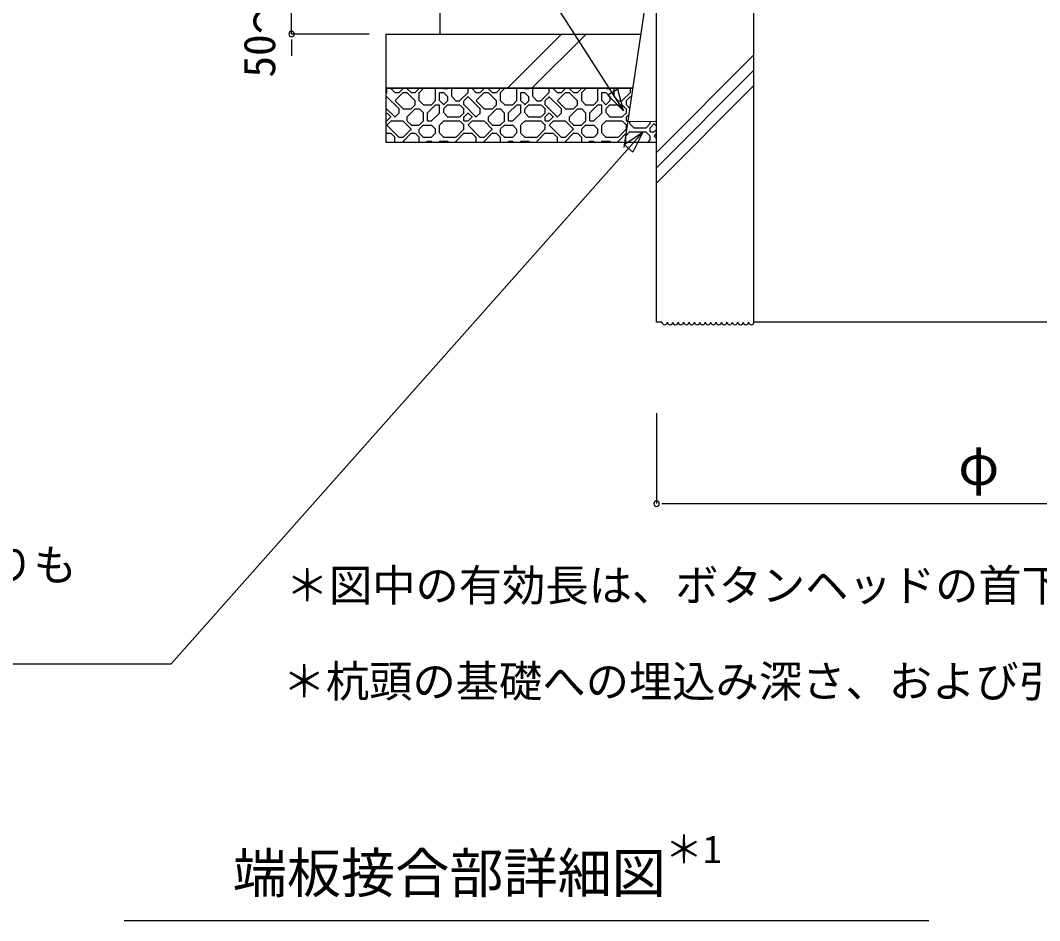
# Model space of a CAD drawing. Units: millimetres on the paper. Extents: x -201 to 201, y -142 to 138.
# Drawn here: x 12.6 to 58.03, y 22.94 to 63.06 of the extents above; entities that cross this region are included whole.
import ezdxf
from ezdxf.enums import TextEntityAlignment as Align

# ---------------------------------------------------------------- set-up
doc = ezdxf.new("R2010")
doc.units = ezdxf.units.MM
for name, color, linetype in [('0-0_A02', 7, 'Continuous'), ('0-2_C005', 7, 'Continuous'), ('0-5_A01', 7, 'Continuous'), ('0-7_C090', 7, 'Continuous'), ('0-A_C007', 7, 'Continuous'), ('0-B_C069', 7, 'Continuous'), ('0-C_C063', 7, 'Continuous'), ('0-D_A62', 7, 'Continuous'), ('0-E_1', 7, 'Continuous')]:
    doc.layers.add(name, color=color, linetype=linetype)
doc.styles.add('ＭＳ ゴシック', font='')
doc.styles.get('ＭＳ ゴシック').set_extended_font_data('MS Gothic')

msp = doc.modelspace()

# ---------------------------------------------------------------- linework, layer by layer
at = {"layer": '0-2_C005'}
for p, q in [((34.313, 60.038), (36.726, 62.45)), ((35.405, 60.038), (37.817, 62.45)), ((40.958, 57.178), (45.301, 61.52)), ((40.958, 56.496), (45.301, 60.838)), ((28.918, 60.038), (28.937, 60.018)), ((28.936, 59.844), (28.936, 60.024)), ((29.099, 60.038), (29.299, 59.837)), ((29.48, 59.847), (29.661, 60.028)), ((29.659, 60.024), (29.659, 60.038)), ((29.84, 60.024), (29.84, 60.038)), ((29.847, 60.013), (30.027, 59.832)), ((30.204, 59.847), (30.395, 60.038)), ((30.385, 59.847), (30.576, 60.038)), ((31.089, 60.038), (31.108, 60.018)), ((31.107, 59.482), (31.107, 60.024)), ((31.451, 60.038), (31.47, 60.018)), ((31.469, 60.024), (31.65, 60.024)), ((31.651, 60.028), (31.661, 60.038)), ((31.831, 59.663), (31.831, 60.024)), ((31.837, 60.032), (31.842, 60.038)), ((32.536, 60.038), (32.556, 60.018)), ((32.554, 59.844), (32.554, 60.024)), ((32.717, 60.038), (32.918, 59.837)), ((33.099, 59.847), (33.28, 60.028)), ((33.278, 60.024), (33.278, 60.038)), ((33.459, 60.024), (33.459, 60.038)), ((33.465, 60.013), (33.646, 59.832)), ((33.822, 59.847), (34.013, 60.038)), ((34.003, 59.847), (34.194, 60.038)), ((34.707, 60.038), (34.727, 60.018)), ((34.725, 59.482), (34.725, 60.024)), ((35.069, 60.038), (35.089, 60.018)), ((35.087, 60.024), (35.268, 60.024)), ((35.27, 60.028), (35.28, 60.038)), ((35.449, 59.663), (35.449, 60.024)), ((35.456, 60.032), (35.461, 60.038)), ((36.155, 60.038), (36.174, 60.018)), ((36.173, 59.844), (36.173, 60.024)), ((36.336, 60.038), (36.536, 59.837)), ((36.717, 59.847), (36.898, 60.028)), ((36.897, 60.024), (36.897, 60.038)), ((37.078, 60.024), (37.078, 60.038)), ((37.084, 60.013), (37.265, 59.832)), ((37.441, 59.847), (37.632, 60.038)), ((37.622, 59.847), (37.813, 60.038)), ((38.326, 60.038), (38.346, 60.018)), ((38.344, 59.482), (38.344, 60.024)), ((38.688, 60.038), (38.707, 60.018)), ((38.706, 60.024), (38.887, 60.024)), ((38.888, 60.028), (38.898, 60.038)), ((39.068, 59.663), (39.068, 60.024)), ((39.074, 60.033), (39.079, 60.038)), ((39.773, 60.038), (39.793, 60.018)), ((39.791, 59.844), (39.791, 60.024)), ((40.958, 55.813), (45.301, 60.156)), ((28.896, 59.806), (28.937, 59.847)), ((28.896, 59.625), (28.942, 59.67)), ((28.937, 59.656), (29.48, 59.113)), ((29.298, 59.844), (29.478, 59.844)), ((29.299, 59.485), (29.661, 59.847)), ((29.659, 59.844), (29.84, 59.844)), ((29.842, 59.837), (30.204, 59.475)), ((30.021, 59.844), (30.202, 59.844)), ((30.383, 59.482), (30.383, 59.844)), ((31.288, 59.844), (31.469, 59.844)), ((31.288, 59.482), (31.288, 59.844)), ((31.47, 59.837), (31.651, 59.656)), ((31.65, 59.482), (31.65, 59.663)), ((31.842, 59.647), (32.023, 59.466)), ((32.194, 59.485), (32.556, 59.847)), ((32.38, 59.49), (32.561, 59.671)), ((32.556, 59.656), (33.099, 59.113)), ((32.916, 59.844), (33.097, 59.844)), ((32.918, 59.485), (33.28, 59.847)), ((33.278, 59.844), (33.459, 59.844)), ((33.46, 59.837), (33.822, 59.475)), ((33.64, 59.844), (33.821, 59.844)), ((34.002, 59.482), (34.002, 59.844)), ((34.906, 59.844), (35.087, 59.844)), ((34.906, 59.482), (34.906, 59.844)), ((35.089, 59.837), (35.27, 59.656)), ((35.268, 59.482), (35.268, 59.663)), ((35.46, 59.647), (35.641, 59.466)), ((35.813, 59.485), (36.174, 59.847)), ((35.998, 59.49), (36.179, 59.671)), ((36.174, 59.656), (36.717, 59.113)), ((36.535, 59.844), (36.716, 59.844)), ((36.536, 59.485), (36.898, 59.847)), ((36.897, 59.844), (37.078, 59.844)), ((37.079, 59.837), (37.441, 59.475)), ((37.258, 59.844), (37.439, 59.844)), ((37.62, 59.482), (37.62, 59.844)), ((38.525, 59.844), (38.706, 59.844)), ((38.525, 59.482), (38.525, 59.844)), ((38.707, 59.837), (38.888, 59.656)), ((38.887, 59.482), (38.887, 59.663)), ((39.079, 59.646), (39.26, 59.465)), ((39.431, 59.485), (39.793, 59.847)), ((39.617, 59.49), (39.798, 59.671)), ((39.793, 59.656), (39.843, 59.606)), ((28.896, 59.154), (29.299, 58.752)), ((29.299, 59.475), (29.661, 59.113)), ((29.478, 58.939), (29.478, 59.12)), ((29.659, 59.12), (30.021, 59.12)), ((29.842, 58.761), (30.204, 59.123)), ((30.023, 59.123), (30.204, 59.304)), ((30.202, 59.301), (30.202, 59.482)), ((30.202, 59.12), (30.383, 59.12)), ((30.385, 59.113), (30.566, 58.933)), ((30.389, 59.471), (30.57, 59.29)), ((30.564, 59.301), (30.926, 59.301)), ((30.746, 58.942), (31.108, 59.304)), ((30.927, 59.304), (31.108, 59.485)), ((31.107, 59.301), (31.288, 59.301)), ((31.288, 58.939), (31.288, 59.301)), ((31.294, 59.471), (31.475, 59.29)), ((31.469, 58.939), (31.469, 59.12)), ((31.475, 59.309), (31.656, 59.49)), ((31.475, 59.128), (31.656, 59.309)), ((31.65, 59.301), (32.192, 59.301)), ((32.011, 59.482), (32.192, 59.482)), ((32.203, 59.285), (32.384, 59.104)), ((32.373, 59.301), (32.373, 59.482)), ((32.373, 58.939), (32.373, 59.12)), ((32.375, 59.294), (32.918, 58.752)), ((32.918, 59.475), (33.28, 59.113)), ((33.097, 58.939), (33.097, 59.12)), ((33.278, 59.12), (33.64, 59.12)), ((33.46, 58.761), (33.822, 59.123)), ((33.641, 59.123), (33.822, 59.304)), ((33.821, 59.301), (33.821, 59.482)), ((33.821, 59.12), (34.002, 59.12)), ((34.003, 59.113), (34.184, 58.932)), ((34.008, 59.471), (34.189, 59.29)), ((34.183, 59.301), (34.544, 59.301)), ((34.365, 58.942), (34.727, 59.304)), ((34.546, 59.304), (34.727, 59.485)), ((34.725, 59.301), (34.906, 59.301)), ((34.906, 58.939), (34.906, 59.301)), ((34.913, 59.47), (35.094, 59.29)), ((35.087, 58.939), (35.087, 59.12)), ((35.094, 59.309), (35.275, 59.49)), ((35.094, 59.128), (35.275, 59.309)), ((35.268, 59.301), (35.811, 59.301)), ((35.63, 59.482), (35.811, 59.482)), ((35.822, 59.285), (36.003, 59.104)), ((35.992, 59.301), (35.992, 59.482)), ((35.992, 58.939), (35.992, 59.12)), ((35.993, 59.294), (36.536, 58.751)), ((36.536, 59.475), (36.898, 59.113)), ((36.716, 58.939), (36.716, 59.12)), ((36.897, 59.12), (37.258, 59.12)), ((37.079, 58.761), (37.441, 59.123)), ((37.26, 59.123), (37.441, 59.304)), ((37.439, 59.301), (37.439, 59.482)), ((37.439, 59.12), (37.62, 59.12)), ((37.622, 59.113), (37.803, 58.932)), ((37.627, 59.47), (37.808, 59.289)), ((37.801, 59.301), (38.163, 59.301)), ((37.984, 58.942), (38.346, 59.304)), ((38.165, 59.304), (38.346, 59.485)), ((38.344, 59.301), (38.525, 59.301)), ((38.525, 58.939), (38.525, 59.301)), ((38.531, 59.47), (38.712, 59.289)), ((38.706, 58.939), (38.706, 59.12)), ((38.712, 59.309), (38.893, 59.49)), ((38.712, 59.128), (38.893, 59.309)), ((38.887, 59.301), (39.43, 59.301)), ((39.249, 59.482), (39.43, 59.482)), ((39.441, 59.284), (39.622, 59.104)), ((39.611, 59.301), (39.611, 59.482)), ((39.611, 58.939), (39.611, 59.12)), ((39.612, 59.294), (39.772, 59.134)), ((28.896, 58.901), (28.937, 58.942)), ((28.937, 58.58), (29.118, 58.761)), ((28.947, 58.923), (29.128, 58.742)), ((29.304, 58.766), (29.485, 58.947)), ((29.84, 58.577), (29.84, 58.758)), ((30.564, 58.577), (30.564, 58.939)), ((30.745, 58.577), (30.745, 58.939)), ((30.932, 58.585), (31.294, 58.947)), ((31.484, 58.918), (31.665, 58.737)), ((31.65, 58.758), (32.192, 58.758)), ((32.194, 58.761), (32.375, 58.942)), ((32.373, 58.577), (32.373, 58.758)), ((32.375, 58.761), (32.556, 58.942)), ((32.556, 58.58), (32.737, 58.761)), ((32.565, 58.923), (32.746, 58.742)), ((32.922, 58.766), (33.103, 58.947)), ((33.459, 58.577), (33.459, 58.758)), ((34.183, 58.577), (34.183, 58.939)), ((34.364, 58.577), (34.364, 58.939)), ((34.551, 58.585), (34.913, 58.947)), ((35.103, 58.918), (35.284, 58.737)), ((35.268, 58.758), (35.811, 58.758)), ((35.813, 58.761), (35.994, 58.942)), ((35.992, 58.577), (35.992, 58.758)), ((35.993, 58.761), (36.174, 58.942)), ((36.174, 58.58), (36.355, 58.761)), ((36.184, 58.923), (36.365, 58.742)), ((36.541, 58.766), (36.722, 58.947)), ((37.078, 58.577), (37.078, 58.758)), ((37.801, 58.577), (37.801, 58.939)), ((37.982, 58.577), (37.982, 58.939)), ((38.169, 58.585), (38.531, 58.947)), ((38.722, 58.918), (38.903, 58.737)), ((38.887, 58.758), (39.43, 58.758)), ((39.431, 58.761), (39.612, 58.942)), ((39.611, 58.577), (39.611, 58.758)), ((39.612, 58.761), (39.734, 58.883)), ((28.896, 58.577), (28.936, 58.577)), ((28.937, 58.39), (29.48, 57.847)), ((28.942, 58.404), (29.123, 58.585)), ((29.117, 58.577), (29.659, 58.577)), ((29.666, 58.566), (30.027, 58.204)), ((29.666, 57.861), (30.027, 58.223)), ((29.847, 58.566), (30.027, 58.385)), ((30.021, 58.396), (30.383, 58.396)), ((30.383, 58.034), (30.383, 58.215)), ((30.389, 58.404), (30.57, 58.585)), ((30.389, 58.223), (30.57, 58.404)), ((30.564, 58.396), (30.926, 58.396)), ((30.745, 58.577), (30.926, 58.577)), ((30.932, 58.385), (31.113, 58.204)), ((31.107, 58.034), (31.107, 58.215)), ((31.288, 58.034), (31.288, 58.396)), ((31.294, 58.404), (31.475, 58.585)), ((31.469, 58.577), (32.192, 58.577)), ((32.018, 57.861), (32.38, 58.223)), ((32.199, 58.566), (32.38, 58.385)), ((32.373, 58.577), (32.554, 58.577)), ((32.373, 58.215), (32.373, 58.396)), ((32.556, 58.39), (33.099, 57.847)), ((32.561, 58.404), (32.742, 58.585)), ((32.735, 58.577), (33.278, 58.577)), ((33.284, 58.566), (33.646, 58.204)), ((33.284, 57.861), (33.646, 58.223)), ((33.465, 58.566), (33.646, 58.385)), ((33.64, 58.396), (34.002, 58.396)), ((34.002, 58.034), (34.002, 58.215)), ((34.008, 58.404), (34.189, 58.585)), ((34.008, 58.223), (34.189, 58.404)), ((34.183, 58.396), (34.544, 58.396)), ((34.364, 58.577), (34.544, 58.577)), ((34.551, 58.385), (34.732, 58.204)), ((34.725, 58.034), (34.725, 58.215)), ((34.906, 58.034), (34.906, 58.396)), ((34.913, 58.404), (35.094, 58.585)), ((35.087, 58.577), (35.811, 58.577)), ((35.636, 57.861), (35.998, 58.223)), ((35.817, 58.566), (35.998, 58.385)), ((35.992, 58.577), (36.173, 58.577)), ((35.992, 58.215), (35.992, 58.396)), ((36.174, 58.39), (36.717, 57.847)), ((36.179, 58.404), (36.36, 58.585)), ((36.354, 58.577), (36.897, 58.577)), ((36.903, 58.566), (37.265, 58.204)), ((36.903, 57.861), (37.265, 58.223)), ((37.084, 58.566), (37.265, 58.385)), ((37.258, 58.396), (37.62, 58.396)), ((37.62, 58.034), (37.62, 58.215)), ((37.627, 58.404), (37.808, 58.585)), ((37.627, 58.223), (37.808, 58.404)), ((37.801, 58.396), (38.163, 58.396)), ((37.982, 58.577), (38.163, 58.577)), ((38.169, 58.385), (38.35, 58.204)), ((38.344, 58.034), (38.344, 58.215)), ((38.525, 58.034), (38.525, 58.396)), ((38.531, 58.404), (38.712, 58.585)), ((38.706, 58.577), (39.43, 58.577)), ((39.255, 57.861), (39.617, 58.223)), ((39.436, 58.566), (39.617, 58.385)), ((39.611, 58.577), (39.688, 58.577)), ((39.611, 58.215), (39.611, 58.396)), ((39.767, 58.454), (39.767, 58.548)), ((39.783, 58.434), (39.964, 58.252)), ((39.948, 58.274), (40.491, 58.274)), ((40.493, 58.277), (40.674, 58.458)), ((40.672, 58.454), (40.672, 58.543)), ((40.672, 58.093), (40.672, 58.274)), ((40.674, 58.277), (40.855, 58.458)), ((40.855, 58.096), (40.958, 58.2)), ((40.864, 58.438), (40.958, 58.344)), ((40.941, 58.542), (40.958, 58.525)), ((28.896, 58.034), (29.117, 58.034)), ((29.123, 58.023), (29.304, 57.842)), ((29.298, 57.625), (29.298, 57.853)), ((29.478, 57.853), (29.659, 57.853)), ((29.611, 57.625), (30.027, 58.042)), ((30.021, 58.034), (30.202, 58.034)), ((30.208, 58.023), (30.389, 57.842)), ((30.383, 57.625), (30.383, 57.853)), ((30.389, 58.023), (30.57, 57.842)), ((30.564, 57.853), (30.926, 57.853)), ((30.932, 57.861), (31.113, 58.042)), ((31.294, 58.023), (31.475, 57.842)), ((31.469, 57.853), (32.011, 57.853)), ((32.018, 57.68), (32.38, 58.042)), ((32.373, 58.034), (32.735, 58.034)), ((32.742, 58.023), (32.922, 57.842)), ((32.916, 57.625), (32.916, 57.853)), ((33.097, 57.853), (33.278, 57.853)), ((33.229, 57.625), (33.646, 58.042)), ((33.64, 58.034), (33.821, 58.034)), ((33.827, 58.023), (34.008, 57.842)), ((34.002, 57.625), (34.002, 57.853)), ((34.008, 58.023), (34.189, 57.842)), ((34.183, 57.853), (34.544, 57.853)), ((34.551, 57.861), (34.732, 58.042)), ((34.913, 58.023), (35.094, 57.842)), ((35.087, 57.853), (35.63, 57.853)), ((35.636, 57.68), (35.998, 58.042)), ((35.992, 58.034), (36.354, 58.034)), ((36.36, 58.023), (36.541, 57.842)), ((36.535, 57.625), (36.535, 57.853)), ((36.716, 57.853), (36.897, 57.853)), ((36.848, 57.625), (37.265, 58.042)), ((37.258, 58.034), (37.439, 58.034)), ((37.446, 58.023), (37.627, 57.842)), ((37.62, 57.625), (37.62, 57.853)), ((37.627, 58.023), (37.808, 57.842)), ((37.801, 57.853), (38.163, 57.853)), ((38.17, 57.861), (38.35, 58.042)), ((38.531, 58.023), (38.712, 57.842)), ((38.706, 57.853), (39.249, 57.853)), ((39.255, 57.68), (39.607, 58.032)), ((39.586, 57.625), (39.586, 57.897)), ((39.593, 57.92), (39.774, 58.101)), ((39.767, 58.093), (40.491, 58.093)), ((40.498, 58.081), (40.678, 57.9)), ((40.565, 57.625), (40.678, 57.739)), ((40.672, 58.093), (40.853, 58.093)), ((40.672, 57.731), (40.672, 57.912)), ((40.855, 57.905), (40.958, 57.801)), ((40.859, 57.92), (40.958, 58.019)), ((30.696, 57.625), (30.751, 57.68)), ((30.745, 57.672), (30.926, 57.672)), ((30.927, 57.666), (30.968, 57.625)), ((31.288, 57.672), (31.65, 57.672)), ((31.288, 57.625), (31.288, 57.672)), ((31.651, 57.666), (31.692, 57.625)), ((32.011, 57.625), (32.011, 57.672)), ((34.315, 57.625), (34.37, 57.68)), ((34.364, 57.672), (34.544, 57.672)), ((34.546, 57.666), (34.587, 57.625)), ((34.906, 57.672), (35.268, 57.672)), ((34.906, 57.625), (34.906, 57.672)), ((35.27, 57.666), (35.31, 57.625)), ((35.63, 57.625), (35.63, 57.672)), ((37.933, 57.625), (37.989, 57.68)), ((37.982, 57.672), (38.163, 57.672)), ((38.165, 57.666), (38.205, 57.625)), ((38.525, 57.672), (38.887, 57.672)), ((38.525, 57.625), (38.525, 57.672)), ((38.888, 57.666), (38.929, 57.625)), ((39.249, 57.625), (39.249, 57.672))]:
    msp.add_line(p, q, dxfattribs=at)
at = {"layer": '0-5_A01'}
msp.add_line((17.221, 22.943), (53.089, 22.943), dxfattribs=at)
at = {"layer": '0-7_C090'}
msp.add_line((39.511, 57.394), (40.958, 67.043), dxfattribs=at)
at = {"layer": '0-A_C007'}
for points in [[(30.608, 72.857), (39.486, 59.025), (39.227, 59.989), (38.779, 59.731), (39.486, 59.025)], [(-18.399, 34.389), (19.327, 34.389), (40.34, 58.085)]]:
    msp.add_lwpolyline(points, dxfattribs=at)
msp.add_lwpolyline([(40.34, 58.085), (39.898, 57.189), (39.509, 57.53)], close=True, dxfattribs=at)
at = {"layer": '0-B_C069'}
for p, q in [((31.309, 62.45), (31.309, 107.672)), ((40.958, 49.618), (40.958, 66.505)), ((40.958, 49.618), (40.958, 66.505)), ((41.199, 49.618), (40.958, 49.618))]:
    msp.add_line(p, q, dxfattribs=at)
msp.add_lwpolyline([(65.565, 49.618), (45.301, 49.618), (45.301, 66.071)], dxfattribs=at)
for centre in [(41.32, 49.618), (41.561, 49.618), (41.803, 49.618), (42.044, 49.618), (42.285, 49.618), (42.526, 49.618), (42.768, 49.618), (43.009, 49.618), (43.25, 49.618), (43.491, 49.618), (43.733, 49.618), (43.974, 49.618), (44.215, 49.618), (44.456, 49.618), (44.697, 49.618), (44.939, 49.618), (45.18, 49.618)]:
    msp.add_arc(centre, 0.121, 180, 0, dxfattribs=at)
at = {"layer": '0-C_C063'}
for p, q in [((28.896, 62.45), (28.896, 57.626)), ((28.896, 62.45), (40.269, 62.45)), ((28.896, 60.038), (39.907, 60.038)), ((28.896, 60.038), (39.907, 60.038)), ((28.896, 60.038), (39.907, 60.038)), ((39.907, 60.038), (28.896, 60.038)), ((39.897, 60.038), (32.03, 60.038)), ((28.896, 57.626), (40.958, 57.626))]:
    msp.add_line(p, q, dxfattribs=at)
at = {"layer": '0-D_A62'}
for p, q in [((24.686, 62.45), (24.686, 67.277)), ((28.154, 62.45), (24.686, 62.45)), ((24.686, 62.209), (24.686, 61.968)), ((24.686, 61.968), (24.686, 61.485)), ((40.958, 45.551), (40.958, 41.524)), ((41.199, 41.524), (41.441, 41.524)), ((41.441, 41.524), (69.425, 41.524))]:
    msp.add_line(p, q, dxfattribs=at)
for centre, start, end in [((24.686, 62.45), 90, 270), ((24.686, 62.45), 270, 90), ((40.958, 41.524), 0, 180), ((40.958, 41.524), 180, 0)]:
    msp.add_arc(centre, 0.121, start, end, dxfattribs=at)
at = {"layer": '0-E_1'}
msp.add_line((40.958, 58.542), (39.684, 58.548), dxfattribs=at)

# ---------------------------------------------------------------- texts
at = {"layer": '0-0_A02', "style": 'ＭＳ ゴシック'}
msp.add_text('杭周囲の砕石等のレベルが周辺よりも', height=1.415, dxfattribs=at).set_placement((-17.696, 37.658), align=Align.BOTTOM_LEFT)
at = {"layer": '0-D_A62', "style": 'ＭＳ ゴシック'}
msp.add_text('50～150', height=1.415, rotation=90, dxfattribs=at).set_placement((24.384, 60.513), align=Align.BOTTOM_LEFT)
for s, height, p in [('φ', 1.769, (54.407, 41.826)), ('＊図中の有効長は、ボタンヘッドの首下間の距離を表し、アンカー鋼棒の全長とは異なる。', 1.415, (24.422, 36.754)), ('＊杭頭の基礎への埋込み深さ、および引抜き抵抗用鋼棒の本数、有効長さは、杭リストによる。', 1.415, (24.287, 32.478)), ('＊1', 1.238, (41.334, 25.135)), ('端板接合部詳細図', 1.769, (22.067, 23.648))]:
    msp.add_text(s, height=height, dxfattribs=at).set_placement(p, align=Align.BOTTOM_LEFT)

doc.saveas('drawing.dxf')
